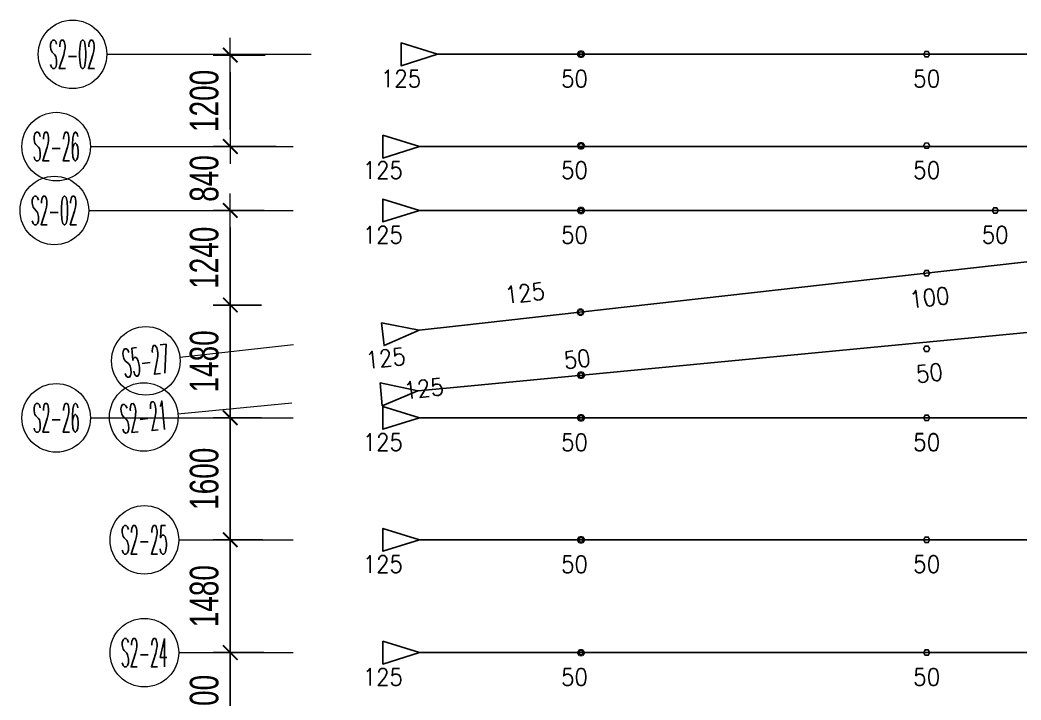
# Model space of a CAD drawing. Header units: millimetres. Extents: x 131629 to 589785, y -24154 to 45581.
# Drawn here: x 375639 to 388773, y 32078 to 40999 of the extents above; entities that cross this region are included whole.
import ezdxf
from ezdxf.enums import TextEntityAlignment as Align

# ---------------------------------------------------------------- set-up
doc = ezdxf.new("R2010")
doc.units = ezdxf.units.MM
doc.layers.get('0').update_dxf_attribs({"lineweight": 20})
doc.layers.get('Defpoints').update_dxf_attribs({"color": 151, "lineweight": 9})
doc.layers.add('ARES_TAG', color=3, linetype='Continuous')
doc.layers.add('NDC_S_TENDON', color=10, linetype='Continuous')
doc.layers.add('Current_plane_Column', color=7, linetype='Continuous', true_color=0x4b00ff)
for name, color, linetype, lineweight in [('NDC_S-TENDON', 6, 'Continuous', 35), ('NDC_S_ANNO', 7, 'Continuous', 20), ('NDC_S_DIM', 1, 'Continuous', 15), ('NDC_S_SYMBOL', 1, 'Continuous', 15)]:
    doc.layers.add(name, color=color, linetype=linetype, lineweight=lineweight)
doc.styles.add('ARES_ROMANS_0.36', font='romans.shx', dxfattribs={"width": 0.36, "bigfont": 'vns.shx'})
doc.styles.add('ARIAL', font='arial.ttf', dxfattribs={"width": 0.7})
doc.styles.add('MtXpl_standard_shx', font='standard.shx')
doc.styles.get("Standard").update_dxf_attribs({"font": 'arial.ttf'})
doc.dimstyles.new('NDC_dim_150', dxfattribs={"dimscale": 150, "dimtxt": 2.5, "dimasz": 1.5, "dimexe": 1.5, "dimexo": 2.5, "dimgap": 1, "dimtad": 1, "dimdec": 0, "dimzin": 0, "dimdsep": 46, "dimtxsty": 'ARIAL', "dimblk": 'DIMMARK', "dimcen": 0.09, "dimdle": 1.2, "dimclrd": 1, "dimclre": 1, "dimclrt": 3, "dimadec": 0, "dimazin": 0, "dimtfac": 1, "dimtdec": 0, "dimtix": 1, "dimtofl": 0, "dimtmove": 0, "dimatfit": 3, "dimfxl": 4, "dimfxlon": 1, "dimtolj": 1, "dimtzin": 0, "dimarcsym": 0})

# ---------------------------------------------------------------- blocks, each defined once
blk = doc.blocks.new('*U625')
at = {"layer": 'NDC_S_SYMBOL', "color": 3}
blk.add_line((-10269, 0), (-7588, 0), dxfattribs=at)
blk.add_circle((-10719, 0), 450, dxfattribs=at)
at = {"layer": 'NDC_S_TENDON'}
for p, q in [((-5409, 0), (-500, 0)), ((-500, 0), (5123, 0))]:
    blk.add_line(p, q, dxfattribs=at)
blk.add_lwpolyline([(-5929, 0), (-6409, 150), (-6409, -150), (-5929, 0), (-5409, 0)], dxfattribs=at)
at = {"layer": 'ARES_TAG', "style": 'ARES_ROMANS_0.36', "width": 0.36}
blk.add_attdef('S3', text='', height=375, dxfattribs=at).set_placement((-10719, 0), align=Align.MIDDLE_CENTER)
blk = doc.blocks.new('*U624')
at = {"layer": 'NDC_S_SYMBOL', "color": 3}
blk.add_line((-10269, 0), (-7588, 0), dxfattribs=at)
blk.add_circle((-10719, 0), 450, dxfattribs=at)
at = {"layer": 'NDC_S_TENDON'}
for p, q in [((-5409, 0), (-500, 0)), ((-500, 0), (5123, 0))]:
    blk.add_line(p, q, dxfattribs=at)
blk.add_lwpolyline([(-5929, 0), (-6409, 150), (-6409, -150), (-5929, 0), (-5409, 0)], dxfattribs=at)
at = {"layer": 'ARES_TAG', "style": 'ARES_ROMANS_0.36', "width": 0.36}
blk.add_attdef('S3', text='', height=375, dxfattribs=at).set_placement((-10719, 0), align=Align.MIDDLE_CENTER)
blk = doc.blocks.new('*U620')
at = {"layer": 'NDC_S_SYMBOL', "color": 3}
blk.add_line((-10245, 0), (-7588, 0), dxfattribs=at)
blk.add_circle((-10695, 0), 450, dxfattribs=at)
at = {"layer": 'NDC_S_TENDON'}
for p, q in [((-5409, 0), (-500, 0)), ((-500, 0), (5123, 0))]:
    blk.add_line(p, q, dxfattribs=at)
blk.add_lwpolyline([(-5929, 0), (-6409, 150), (-6409, -150), (-5929, 0), (-5409, 0)], dxfattribs=at)
at = {"layer": 'ARES_TAG', "style": 'ARES_ROMANS_0.36', "width": 0.36}
blk.add_attdef('S3', text='', height=375, dxfattribs=at).set_placement((-10695, 0), align=Align.MIDDLE_CENTER)
blk = doc.blocks.new('*U626')
at = {"layer": 'NDC_S_SYMBOL', "color": 3}
blk.add_line((-9088, 0), (-7588, 0), dxfattribs=at)
blk.add_circle((-9538, 0), 450, dxfattribs=at)
at = {"layer": 'NDC_S_TENDON'}
for p, q in [((-5409, 0), (-500, 0)), ((-500, 0), (5123, 0))]:
    blk.add_line(p, q, dxfattribs=at)
blk.add_lwpolyline([(-5929, 0), (-6409, 150), (-6409, -150), (-5929, 0), (-5409, 0)], dxfattribs=at)
at = {"layer": 'ARES_TAG', "style": 'ARES_ROMANS_0.36', "width": 0.36}
blk.add_attdef('S3', text='', height=375, dxfattribs=at).set_placement((-9538, 0), align=Align.MIDDLE_CENTER)
blk = doc.blocks.new('*U647')
at = {"layer": 'NDC_S_SYMBOL', "color": 3}
blk.add_line((-10245, 0), (-7588, 0), dxfattribs=at)
blk.add_circle((-10695, 0), 450, dxfattribs=at)
at = {"layer": 'NDC_S_TENDON'}
for p, q in [((-5409, 0), (-500, 0)), ((-500, 0), (5123, 0))]:
    blk.add_line(p, q, dxfattribs=at)
blk.add_lwpolyline([(-5929, 0), (-6409, 150), (-6409, -150), (-5929, 0), (-5409, 0)], dxfattribs=at)
at = {"layer": 'ARES_TAG', "style": 'ARES_ROMANS_0.36', "width": 0.36}
blk.add_attdef('S3', text='', height=375, dxfattribs=at).set_placement((-10695, 0), align=Align.MIDDLE_CENTER)
blk = doc.blocks.new('*U618')
at = {"layer": 'NDC_S_SYMBOL', "color": 3}
blk.add_line((-31363, -1675), (-29872, -1508), dxfattribs=at)
blk.add_circle((-31810, -1725), 450, dxfattribs=at)
at = {"layer": 'NDC_S_TENDON'}
blk.add_line((-27706, -1264), (-16450, 0), dxfattribs=at)
blk.add_lwpolyline([(-28223, -1322), (-28716, -1227), (-28683, -1525), (-28223, -1322), (-27706, -1264)], dxfattribs=at)
at = {"layer": 'ARES_TAG', "style": 'ARES_ROMANS_0.36', "width": 0.36}
blk.add_attdef('S3', text='', height=375, rotation=6.4084, dxfattribs=at).set_placement((-31810, -1725), align=Align.MIDDLE_CENTER)
blk = doc.blocks.new('*U619')
at = {"layer": 'NDC_S_SYMBOL', "color": 3}
blk.add_line((-31389, -1427), (-29896, -1284), dxfattribs=at)
blk.add_circle((-31837, -1470), 450, dxfattribs=at)
at = {"layer": 'NDC_S_TENDON'}
blk.add_line((-27726, -1077), (-16450, 0), dxfattribs=at)
blk.add_lwpolyline([(-28243, -1127), (-28735, -1023), (-28707, -1322), (-28243, -1127), (-27726, -1077)], dxfattribs=at)
at = {"layer": 'ARES_TAG', "style": 'ARES_ROMANS_0.36', "width": 0.36}
blk.add_attdef('S3', text='', height=375, rotation=5.4568, dxfattribs=at).set_placement((-31837, -1470), align=Align.MIDDLE_CENTER)
blk = doc.blocks.new('TDX')
at = {"layer": 'NDC_S-TENDON', "linetype": 'Continuous'}
for p, q in [((380, 31084, -3580), (360, 31049, -3580)), ((380, 31084, -3580), (360, 31049, -3580)), ((360, 31049, -3580), (380, 31014, -3580)), ((360, 31049, -3580), (380, 31014, -3580)), ((420, 31084, -3580), (380, 31084, -3580)), ((420, 31084, -3580), (380, 31084, -3580)), ((380, 31014, -3580), (420, 31014, -3580)), ((380, 31014, -3580), (420, 31014, -3580)), ((440, 31049, -3580), (420, 31084, -3580)), ((440, 31049, -3580), (420, 31084, -3580)), ((420, 31014, -3580), (440, 31049, -3580)), ((420, 31014, -3580), (440, 31049, -3580)), ((380, 29884, -3490), (360, 29849, -3490)), ((380, 29884, -3490), (360, 29849, -3490)), ((360, 29849, -3490), (380, 29814, -3490)), ((360, 29849, -3490), (380, 29814, -3490)), ((420, 29884, -3490), (380, 29884, -3490)), ((420, 29884, -3490), (380, 29884, -3490)), ((380, 29814, -3490), (420, 29814, -3490)), ((380, 29814, -3490), (420, 29814, -3490)), ((440, 29849, -3490), (420, 29884, -3490)), ((440, 29849, -3490), (420, 29884, -3490)), ((420, 29814, -3490), (440, 29849, -3490)), ((420, 29814, -3490), (440, 29849, -3490)), ((380, 29034, -2763), (360, 28999, -2763)), ((380, 29034, -2763), (360, 28999, -2763)), ((420, 29034, -2763), (380, 29034, -2763)), ((420, 29034, -2763), (380, 29034, -2763)), ((440, 28999, -2763), (420, 29034, -2763)), ((440, 28999, -2763), (420, 29034, -2763)), ((360, 28999, -2763), (380, 28964, -2763)), ((360, 28999, -2763), (380, 28964, -2763)), ((380, 28964, -2763), (420, 28964, -2763)), ((380, 28964, -2763), (420, 28964, -2763)), ((420, 28964, -2763), (440, 28999, -2763)), ((420, 28964, -2763), (440, 28999, -2763)), ((373, 27702, 1933), (353, 27667, 1933)), ((373, 27702, 1933), (353, 27667, 1933)), ((353, 27667, 1933), (373, 27632, 1933)), ((353, 27667, 1933), (373, 27632, 1933)), ((413, 27702, 1933), (373, 27702, 1933)), ((413, 27702, 1933), (373, 27702, 1933)), ((373, 27632, 1933), (413, 27632, 1933)), ((373, 27632, 1933), (413, 27632, 1933)), ((433, 27667, 1933), (413, 27702, 1933)), ((433, 27667, 1933), (413, 27702, 1933)), ((413, 27632, 1933), (433, 27667, 1933)), ((413, 27632, 1933), (433, 27667, 1933)), ((380, 26874, 2947), (360, 26839, 2947)), ((380, 26874, 2947), (360, 26839, 2947)), ((360, 26839, 2947), (380, 26805, 2947)), ((360, 26839, 2947), (380, 26805, 2947)), ((420, 26874, 2947), (380, 26874, 2947)), ((420, 26874, 2947), (380, 26874, 2947)), ((380, 26805, 2947), (420, 26805, 2947)), ((380, 26805, 2947), (420, 26805, 2947)), ((440, 26839, 2947), (420, 26874, 2947)), ((440, 26839, 2947), (420, 26874, 2947)), ((420, 26805, 2947), (440, 26839, 2947)), ((420, 26805, 2947), (440, 26839, 2947)), ((380, 26313), (360, 26279)), ((380, 26313), (360, 26279)), ((360, 26279), (380, 26244)), ((360, 26279), (380, 26244)), ((420, 26313), (380, 26313)), ((420, 26313), (380, 26313)), ((440, 26279), (420, 26313)), ((440, 26279), (420, 26313)), ((420, 26244), (440, 26279)), ((420, 26244), (440, 26279)), ((380, 26244), (420, 26244)), ((380, 26244), (420, 26244)), ((380, 24713), (360, 24679)), ((380, 24713), (360, 24679)), ((420, 24713), (380, 24713)), ((420, 24713), (380, 24713)), ((440, 24679), (420, 24713)), ((440, 24679), (420, 24713)), ((360, 24679), (380, 24644)), ((360, 24679), (380, 24644)), ((380, 24644), (420, 24644)), ((380, 24644), (420, 24644)), ((420, 24644), (440, 24679)), ((420, 24644), (440, 24679)), ((380, 23233), (360, 23199)), ((380, 23233), (360, 23199)), ((360, 23199), (380, 23164)), ((360, 23199), (380, 23164)), ((420, 23233), (380, 23233)), ((420, 23233), (380, 23233)), ((380, 23164), (420, 23164)), ((380, 23164), (420, 23164)), ((440, 23199), (420, 23233)), ((440, 23199), (420, 23233)), ((420, 23164), (440, 23199)), ((420, 23164), (440, 23199))]:
    blk.add_line(p, q, dxfattribs=at)
for points, elevation in [([(4975, 31050, 20, 20, 0), (4955, 31085, 20, 20, 0), (4915, 31085, 20, 20, 0), (4895, 31050, 20, 20, 0), (4915, 31015, 20, 20, 0), (4955, 31015, 20, 20, 0)], 22), ([(4975, 31050, 20, 20, 0), (4955, 31085, 20, 20, 0), (4915, 31085, 20, 20, 0), (4895, 31050, 20, 20, 0), (4915, 31015, 20, 20, 0), (4955, 31015, 20, 20, 0)], 22), ([(4975, 29850, 20, 20, 0), (4955, 29885, 20, 20, 0), (4915, 29885, 20, 20, 0), (4895, 29850, 20, 20, 0), (4915, 29815, 20, 20, 0), (4955, 29815, 20, 20, 0)], 22), ([(4975, 29850, 20, 20, 0), (4955, 29885, 20, 20, 0), (4915, 29885, 20, 20, 0), (4895, 29850, 20, 20, 0), (4915, 29815, 20, 20, 0), (4955, 29815, 20, 20, 0)], 22), ([(5875, 29000, 20, 20, 0), (5855, 29035, 20, 20, 0), (5815, 29035, 20, 20, 0), (5795, 29000, 20, 20, 0), (5815, 28965, 20, 20, 0), (5855, 28965, 20, 20, 0)], -51), ([(5875, 29000, 20, 20, 0), (5855, 29035, 20, 20, 0), (5815, 29035, 20, 20, 0), (5795, 29000, 20, 20, 0), (5815, 28965, 20, 20, 0), (5855, 28965, 20, 20, 0)], -51), ([(4975, 28177, 20, 20, 0), (4955, 28212, 20, 20, 0), (4915, 28212, 20, 20, 0), (4895, 28177, 20, 20, 0), (4915, 28143, 20, 20, 0), (4955, 28143, 20, 20, 0)], 2500), ([(4975, 28177, 20, 20, 0), (4955, 28212, 20, 20, 0), (4915, 28212, 20, 20, 0), (4895, 28177, 20, 20, 0), (4915, 28143, 20, 20, 0), (4955, 28143, 20, 20, 0)], 2500), ([(4975, 28176, 20, 20, 0), (4955, 28211, 20, 20, 0), (4915, 28211, 20, 20, 0), (4895, 28176, 20, 20, 0), (4915, 28142, 20, 20, 0), (4955, 28142, 20, 20, 0)], 1925), ([(4975, 28176, 20, 20, 0), (4955, 28211, 20, 20, 0), (4915, 28211, 20, 20, 0), (4895, 28176, 20, 20, 0), (4915, 28142, 20, 20, 0), (4955, 28142, 20, 20, 0)], 1925), ([(4975, 27186, 20, 20, 0), (4955, 27221, 20, 20, 0), (4915, 27221, 20, 20, 0), (4895, 27186, 20, 20, 0), (4915, 27151, 20, 20, 0), (4955, 27151, 20, 20, 0)], 2225), ([(4975, 27186, 20, 20, 0), (4955, 27221, 20, 20, 0), (4915, 27221, 20, 20, 0), (4895, 27186, 20, 20, 0), (4915, 27151, 20, 20, 0), (4955, 27151, 20, 20, 0)], 2225), ([(4975, 26280, 20, 20, 0), (4955, 26315, 20, 20, 0), (4915, 26315, 20, 20, 0), (4895, 26280, 20, 20, 0), (4915, 26245, 20, 20, 0), (4955, 26245, 20, 20, 0)], 2800), ([(4975, 26280, 20, 20, 0), (4955, 26315, 20, 20, 0), (4915, 26315, 20, 20, 0), (4895, 26280, 20, 20, 0), (4915, 26245, 20, 20, 0), (4955, 26245, 20, 20, 0)], 2800), ([(4975, 26279, 20, 20, 0), (4955, 26313, 20, 20, 0), (4915, 26313, 20, 20, 0), (4895, 26279, 20, 20, 0), (4915, 26244, 20, 20, 0), (4955, 26244, 20, 20, 0)], 2225), ([(4975, 26279, 20, 20, 0), (4955, 26313, 20, 20, 0), (4915, 26313, 20, 20, 0), (4895, 26279, 20, 20, 0), (4915, 26244, 20, 20, 0), (4955, 26244, 20, 20, 0)], 2225), ([(4975, 24680, 20, 20, 0), (4955, 24715, 20, 20, 0), (4915, 24715, 20, 20, 0), (4895, 24680, 20, 20, 0), (4915, 24645, 20, 20, 0), (4955, 24645, 20, 20, 0)], 2800), ([(4975, 24680, 20, 20, 0), (4955, 24715, 20, 20, 0), (4915, 24715, 20, 20, 0), (4895, 24680, 20, 20, 0), (4915, 24645, 20, 20, 0), (4955, 24645, 20, 20, 0)], 2800), ([(4975, 24679, 20, 20, 0), (4955, 24713, 20, 20, 0), (4915, 24713, 20, 20, 0), (4895, 24679, 20, 20, 0), (4915, 24644, 20, 20, 0), (4955, 24644, 20, 20, 0)], 2225), ([(4975, 24679, 20, 20, 0), (4955, 24713, 20, 20, 0), (4915, 24713, 20, 20, 0), (4895, 24679, 20, 20, 0), (4915, 24644, 20, 20, 0), (4955, 24644, 20, 20, 0)], 2225), ([(4975, 23200, 20, 20, 0), (4955, 23235, 20, 20, 0), (4915, 23235, 20, 20, 0), (4895, 23200, 20, 20, 0), (4915, 23165, 20, 20, 0), (4955, 23165, 20, 20, 0)], 2800), ([(4975, 23200, 20, 20, 0), (4955, 23235, 20, 20, 0), (4915, 23235, 20, 20, 0), (4895, 23200, 20, 20, 0), (4915, 23165, 20, 20, 0), (4955, 23165, 20, 20, 0)], 2800), ([(4975, 23199, 20, 20, 0), (4955, 23233, 20, 20, 0), (4915, 23233, 20, 20, 0), (4895, 23199, 20, 20, 0), (4915, 23164, 20, 20, 0), (4955, 23164, 20, 20, 0)], 2225), ([(4975, 23199, 20, 20, 0), (4955, 23233, 20, 20, 0), (4915, 23233, 20, 20, 0), (4895, 23199, 20, 20, 0), (4915, 23164, 20, 20, 0), (4955, 23164, 20, 20, 0)], 2225)]:
    blk.add_lwpolyline(points, format="xyseb", close=True, dxfattribs=dict(at, elevation=elevation))
ref = blk.add_blockref('*U624', (4447, 31049, 2292))
ref.add_attrib('S3', 'S2-02', dxfattribs={"layer": 'ARES_TAG', "height": 375, "style": 'ARES_ROMANS_0.36', "width": 0.36}).set_placement((-6272, 31049, 2292), align=Align.MIDDLE_CENTER)
ref = blk.add_blockref('*U647', (4209, 29838))
ref.add_attrib('S3', 'S2-26', dxfattribs={"layer": 'ARES_TAG', "height": 375, "style": 'ARES_ROMANS_0.36', "width": 0.36}).set_placement((-6487, 29838), align=Align.MIDDLE_CENTER)
ref = blk.add_blockref('*U625', (4209, 29000))
ref.add_attrib('S3', 'S2-02', dxfattribs={"layer": 'ARES_TAG', "height": 375, "style": 'ARES_ROMANS_0.36', "width": 0.36}).set_placement((-6511, 29000), align=Align.MIDDLE_CENTER)
ref = blk.add_blockref('*U618', (26500, 28752, 1933))
ref.add_attrib('S3', 'S5-27', dxfattribs={"layer": 'ARES_TAG', "height": 375, "rotation": 6.4084, "style": 'ARES_ROMANS_0.36', "width": 0.36}).set_placement((-5310, 27027, 1933), align=Align.MIDDLE_CENTER)
ref = blk.add_blockref('*U619', (26500, 27761, 2124))
ref.add_attrib('S3', 'S2-21', dxfattribs={"layer": 'ARES_TAG', "height": 375, "rotation": 5.4568, "style": 'ARES_ROMANS_0.36', "width": 0.36}).set_placement((-5337, 26291, 2124), align=Align.MIDDLE_CENTER)
ref = blk.add_blockref('*U620', (4209, 26279, 2228))
ref.add_attrib('S3', 'S2-26', dxfattribs={"layer": 'ARES_TAG', "height": 375, "style": 'ARES_ROMANS_0.36', "width": 0.36}).set_placement((-6487, 26279, 2228), align=Align.MIDDLE_CENTER)
ref = blk.add_blockref('*U626', (4209, 24679, 2228))
ref.add_attrib('S3', 'S2-25', dxfattribs={"layer": 'ARES_TAG', "height": 375, "style": 'ARES_ROMANS_0.36', "width": 0.36}).set_placement((-5330, 24679, 2228), align=Align.MIDDLE_CENTER)
ref = blk.add_blockref('*U626', (4209, 23199, 2228))
ref.add_attrib('S3', 'S2-24', dxfattribs={"layer": 'ARES_TAG', "height": 375, "style": 'ARES_ROMANS_0.36', "width": 0.36}).set_placement((-5330, 23199, 2228), align=Align.MIDDLE_CENTER)
at = {"layer": 'NDC_S_ANNO', "linetype": 'Continuous', "style": 'MtXpl_standard_shx'}
for p in [(138, 30616, -3580), (138, 29416, -3490), (138, 28566, -2763), (138, 25846), (138, 24246), (138, 22766)]:
    blk.add_text('50', height=225, dxfattribs=at).set_placement(p)
blk.add_text('50', height=225, rotation=6.3865, dxfattribs=at).set_placement((187, 26919, 2947))
at = {"layer": 'NDC_S_ANNO', "linetype": 'Continuous', "char_height": 225, "attachment_point": 5, "line_spacing_factor": 0.75}
for s, insert in [('\\FSTANDARD.shx;125', (-1962, 30730, -10145)), ('\\FSTANDARD.shx;50', (4935, 30730, 22)), ('\\FSTANDARD.shx;125', (-2200, 29530, -9939)), ('\\FSTANDARD.shx;50', (4935, 29530, 22)), ('\\FSTANDARD.shx;125', (-2200, 28680, -2875)), ('\\FSTANDARD.shx;50', (5835, 28680, -51)), ('\\FSTANDARD.shx;125', (-2200, 25960)), ('\\FSTANDARD.shx;50', (4935, 25960, 2800)), ('\\FSTANDARD.shx;50', (4935, 25959, 2225)), ('\\FSTANDARD.shx;125', (-2200, 24360)), ('\\FSTANDARD.shx;50', (4935, 24360, 2800)), ('\\FSTANDARD.shx;50', (4935, 24359, 2225)), ('\\FSTANDARD.shx;125', (-2200, 22880)), ('\\FSTANDARD.shx;50', (4935, 22880, 2800)), ('\\FSTANDARD.shx;50', (4935, 22879, 2225))]:
    blk.add_mtext(s, dxfattribs=dict(at, insert=insert))
at = {"layer": 'NDC_S_ANNO', "linetype": 'Continuous', "char_height": 225, "attachment_point": 5, "rotation": 6.3865, "line_spacing_factor": 0.75}
for s, insert in [('\\FSTANDARD.shx;125', (-337, 27917)), ('\\FSTANDARD.shx;100', (4971, 27859, 2500)), ('\\FSTANDARD.shx;100', (4971, 27858, 1925)), ('\\FSTANDARD.shx;125', (-2164, 27061, 3262)), ('\\FSTANDARD.shx;50', (4971, 26868, 2225)), ('\\FSTANDARD.shx;125', (-1664, 26665, 2867))]:
    blk.add_mtext(s, dxfattribs=dict(at, insert=insert))
blk = doc.blocks.new('DIMMARK')
at = {"layer": 'NDC_S_DIM', "color": 1}
blk.add_line((-1.5, 0), (1, 0), dxfattribs=at)
at = {"layer": 'NDC_S_DIM', "color": 2, "const_width": 0.1}
blk.add_lwpolyline([(-0.424, -0.424), (0.424, 0.424)], dxfattribs=at)
blk = doc.blocks.new('*D916')
at = {"layer": 'Defpoints', "color": 0, "ltscale": 100, "transparency": 16777216}
for p in [(381632, 38500, 2515), (378398, 37260), (381577, 37260, 2851)]:
    blk.add_point(p, dxfattribs=at)
at = {"layer": 'NDC_S_DIM', "color": 1, "lineweight": -2, "ltscale": 100, "transparency": 16777216}
for p, q in [((378841, 38500), (378173, 38500)), ((378398, 38275), (378398, 37485)), ((378806, 37260), (378173, 37260))]:
    blk.add_line(p, q, dxfattribs=at)
at = {"layer": 'NDC_S_DIM', "color": 1, "lineweight": -2, "ltscale": 100, "transparency": 16777216, "xscale": 225, "yscale": 225, "zscale": 225}
for p, rotation in [((378398, 38500), 90), ((378398, 37260), 270)]:
    blk.add_blockref('DIMMARK', p, dxfattribs=dict(at, rotation=rotation))
at = {"layer": 'NDC_S_DIM', "color": 3, "ltscale": 100, "transparency": 16777216, "insert": (378057, 37880), "char_height": 375, "attachment_point": 5, "rotation": 90, "style": 'ARIAL'}
blk.add_mtext('\\A1;1240', dxfattribs=at)
blk = doc.blocks.new('*D917')
at = {"layer": 'Defpoints', "color": 0, "ltscale": 100, "transparency": 16777216}
for p in [(381577, 37260, 2851), (378398, 35780), (381577, 35780, 2852)]:
    blk.add_point(p, dxfattribs=at)
at = {"layer": 'NDC_S_DIM', "color": 1, "lineweight": -2, "ltscale": 100, "transparency": 16777216}
for p, q in [((378806, 37260), (378173, 37260)), ((378398, 37035), (378398, 36005)), ((378806, 35780), (378173, 35780))]:
    blk.add_line(p, q, dxfattribs=at)
at = {"layer": 'NDC_S_DIM', "color": 1, "lineweight": -2, "ltscale": 100, "transparency": 16777216, "xscale": 225, "yscale": 225, "zscale": 225}
for p, rotation in [((378398, 37260), 90), ((378398, 35780), 270)]:
    blk.add_blockref('DIMMARK', p, dxfattribs=dict(at, rotation=rotation))
at = {"layer": 'NDC_S_DIM', "color": 3, "ltscale": 100, "transparency": 16777216, "insert": (378057, 36520), "char_height": 375, "attachment_point": 5, "rotation": 90, "style": 'ARIAL'}
blk.add_mtext('\\A1;1480', dxfattribs=at)
blk = doc.blocks.new('*D918')
at = {"layer": 'Defpoints', "color": 0, "ltscale": 100, "transparency": 16777216}
for p in [(381577, 35780, 2852), (378398, 34180), (381837, 34180, 2840)]:
    blk.add_point(p, dxfattribs=at)
at = {"layer": 'NDC_S_DIM', "color": 1, "lineweight": -2, "ltscale": 100, "transparency": 16777216}
for p, q in [((378806, 35780), (378173, 35780)), ((378398, 35555), (378398, 34405)), ((378825, 34180), (378173, 34180))]:
    blk.add_line(p, q, dxfattribs=at)
at = {"layer": 'NDC_S_DIM', "color": 1, "lineweight": -2, "ltscale": 100, "transparency": 16777216, "xscale": 225, "yscale": 225, "zscale": 225}
for p, rotation in [((378398, 35780), 90), ((378398, 34180), 270)]:
    blk.add_blockref('DIMMARK', p, dxfattribs=dict(at, rotation=rotation))
at = {"layer": 'NDC_S_DIM', "color": 3, "ltscale": 100, "transparency": 16777216, "insert": (378057, 34980), "char_height": 375, "attachment_point": 5, "rotation": 90, "style": 'ARIAL'}
blk.add_mtext('\\A1;1600', dxfattribs=at)
blk = doc.blocks.new('*D919')
at = {"layer": 'Defpoints', "color": 0, "ltscale": 100, "transparency": 16777216}
for p in [(381837, 34180, 2840), (378398, 32700), (382016, 32700, 2835)]:
    blk.add_point(p, dxfattribs=at)
at = {"layer": 'NDC_S_DIM', "color": 1, "lineweight": -2, "ltscale": 100, "transparency": 16777216}
for p, q in [((378825, 34180), (378173, 34180)), ((378398, 33955), (378398, 32925)), ((378837, 32700), (378173, 32700))]:
    blk.add_line(p, q, dxfattribs=at)
at = {"layer": 'NDC_S_DIM', "color": 1, "lineweight": -2, "ltscale": 100, "transparency": 16777216, "xscale": 225, "yscale": 225, "zscale": 225}
for p, rotation in [((378398, 34180), 90), ((378398, 32700), 270)]:
    blk.add_blockref('DIMMARK', p, dxfattribs=dict(at, rotation=rotation))
at = {"layer": 'NDC_S_DIM', "color": 3, "ltscale": 100, "transparency": 16777216, "insert": (378057, 33440), "char_height": 375, "attachment_point": 5, "rotation": 90, "style": 'ARIAL'}
blk.add_mtext('\\A1;1480', dxfattribs=at)
blk = doc.blocks.new('*D920')
at = {"layer": 'Defpoints', "color": 0, "ltscale": 100, "transparency": 16777216}
for p in [(382016, 32700, 2835), (378398, 31300), (381837, 31300, 2840)]:
    blk.add_point(p, dxfattribs=at)
at = {"layer": 'NDC_S_DIM', "color": 1, "lineweight": -2, "ltscale": 100, "transparency": 16777216}
for p, q in [((378837, 32700), (378173, 32700)), ((378398, 32475), (378398, 31525)), ((378825, 31300), (378173, 31300))]:
    blk.add_line(p, q, dxfattribs=at)
at = {"layer": 'NDC_S_DIM', "color": 1, "lineweight": -2, "ltscale": 100, "transparency": 16777216, "xscale": 225, "yscale": 225, "zscale": 225}
for p, rotation in [((378398, 32700), 90), ((378398, 31300), 270)]:
    blk.add_blockref('DIMMARK', p, dxfattribs=dict(at, rotation=rotation))
at = {"layer": 'NDC_S_DIM', "color": 3, "ltscale": 100, "transparency": 16777216, "insert": (378057, 32000), "char_height": 375, "attachment_point": 5, "rotation": 90, "style": 'ARIAL'}
blk.add_mtext('\\A1;1400', dxfattribs=at)
blk = doc.blocks.new('*D1059')
at = {"layer": 'Defpoints', "color": 0, "ltscale": 100, "transparency": 16777216}
for p in [(381537, 39340), (378398, 38500), (381632, 38500, 2515)]:
    blk.add_point(p, dxfattribs=at)
at = {"layer": 'NDC_S_DIM', "color": 1, "lineweight": -2, "ltscale": 100, "transparency": 16777216}
for p, q in [((378398, 39565), (378398, 39790)), ((378998, 39340), (378173, 39340)), ((378841, 38500), (378173, 38500)), ((378398, 38275), (378398, 38050))]:
    blk.add_line(p, q, dxfattribs=at)
at = {"layer": 'NDC_S_DIM', "color": 1, "lineweight": -2, "ltscale": 100, "transparency": 16777216, "xscale": 225, "yscale": 225, "zscale": 225}
for p, rotation in [((378398, 39340), 270), ((378398, 38500), 90)]:
    blk.add_blockref('DIMMARK', p, dxfattribs=dict(at, rotation=rotation))
at = {"layer": 'NDC_S_DIM', "color": 3, "ltscale": 100, "transparency": 16777216, "insert": (378057, 38920), "char_height": 375, "attachment_point": 5, "rotation": 90, "style": 'ARIAL'}
blk.add_mtext('\\A1;840', dxfattribs=at)
blk = doc.blocks.new('*D1060')
at = {"layer": 'Defpoints', "color": 0, "ltscale": 100, "transparency": 16777216}
for p in [(381537, 40538, 2292), (378398, 39338), (381632, 39338, 2515)]:
    blk.add_point(p, dxfattribs=at)
at = {"layer": 'NDC_S_DIM', "color": 1, "lineweight": -2, "ltscale": 100, "transparency": 16777216}
for p, q in [((378855, 40538), (378173, 40538)), ((378398, 40313), (378398, 39563)), ((378841, 39338), (378173, 39338))]:
    blk.add_line(p, q, dxfattribs=at)
at = {"layer": 'NDC_S_DIM', "color": 1, "lineweight": -2, "ltscale": 100, "transparency": 16777216, "xscale": 225, "yscale": 225, "zscale": 225}
for p, rotation in [((378398, 40538), 90), ((378398, 39338), 270)]:
    blk.add_blockref('DIMMARK', p, dxfattribs=dict(at, rotation=rotation))
at = {"layer": 'NDC_S_DIM', "color": 3, "ltscale": 100, "transparency": 16777216, "insert": (378057, 39938), "char_height": 375, "attachment_point": 5, "rotation": 90, "style": 'ARIAL'}
blk.add_mtext('\\A1;1200', dxfattribs=at)

msp = doc.modelspace()

# ---------------------------------------------------------------- block references
at = {"layer": 'Current_plane_Column'}
msp.add_blockref('TDX', (382600, 9500), dxfattribs=at)

# ---------------------------------------------------------------- dimensions: what is measured, and where the dimension line sits
at = {"layer": 'NDC_S_DIM', "ltscale": 100}
for base, p1, p2, picture, middle in [((378398.3, 39337.9), (381537.5, 40537.9, 2291.6), (381632.4, 39337.9, 2515), '*D1060', (378056.9, 39937.9)), ((378398.3, 38500), (381537.5, 39339.9), (381632.4, 38500, 2515), '*D1059', (378056.9, 38920))]:
    dim = msp.add_linear_dim(base=base, p1=p1, p2=p2, angle=90, dimstyle='NDC_dim_150', dxfattribs=at)
    dim.commit()
    dim.dimension.update_dxf_attribs({"geometry": picture, "text_midpoint": middle})
for base, p1, p2, picture, middle in [((378398.3, 37260.3), (381632.4, 38500, 2515), (381577.4, 37260.3, 2850.6), '*D916', (378056.9, 37880.1)), ((378398.3, 35779.9), (381577.4, 37260.3, 2850.6), (381577.5, 35779.9, 2852.5), '*D917', (378056.9, 36520.1)), ((378398.3, 34179.9), (381577.5, 35779.9, 2852.5), (381837.4, 34179.9, 2840), '*D918', (378056.9, 34979.9)), ((378398.3, 32699.9), (381837.4, 34179.9, 2840), (382016, 32699.9, 2834.8), '*D919', (378056.9, 33439.9)), ((378398.3, 31299.9), (382016, 32699.9, 2834.8), (381837.4, 31299.9, 2840), '*D920', (378056.9, 31999.9))]:
    dim = msp.add_linear_dim(base=base, p1=p1, p2=p2, angle=90, dimstyle='NDC_dim_150', override={"dimtmove": 1}, dxfattribs=at)
    dim.commit()
    dim.dimension.update_dxf_attribs({"geometry": picture, "text_midpoint": middle})

doc.saveas('drawing.dxf')
